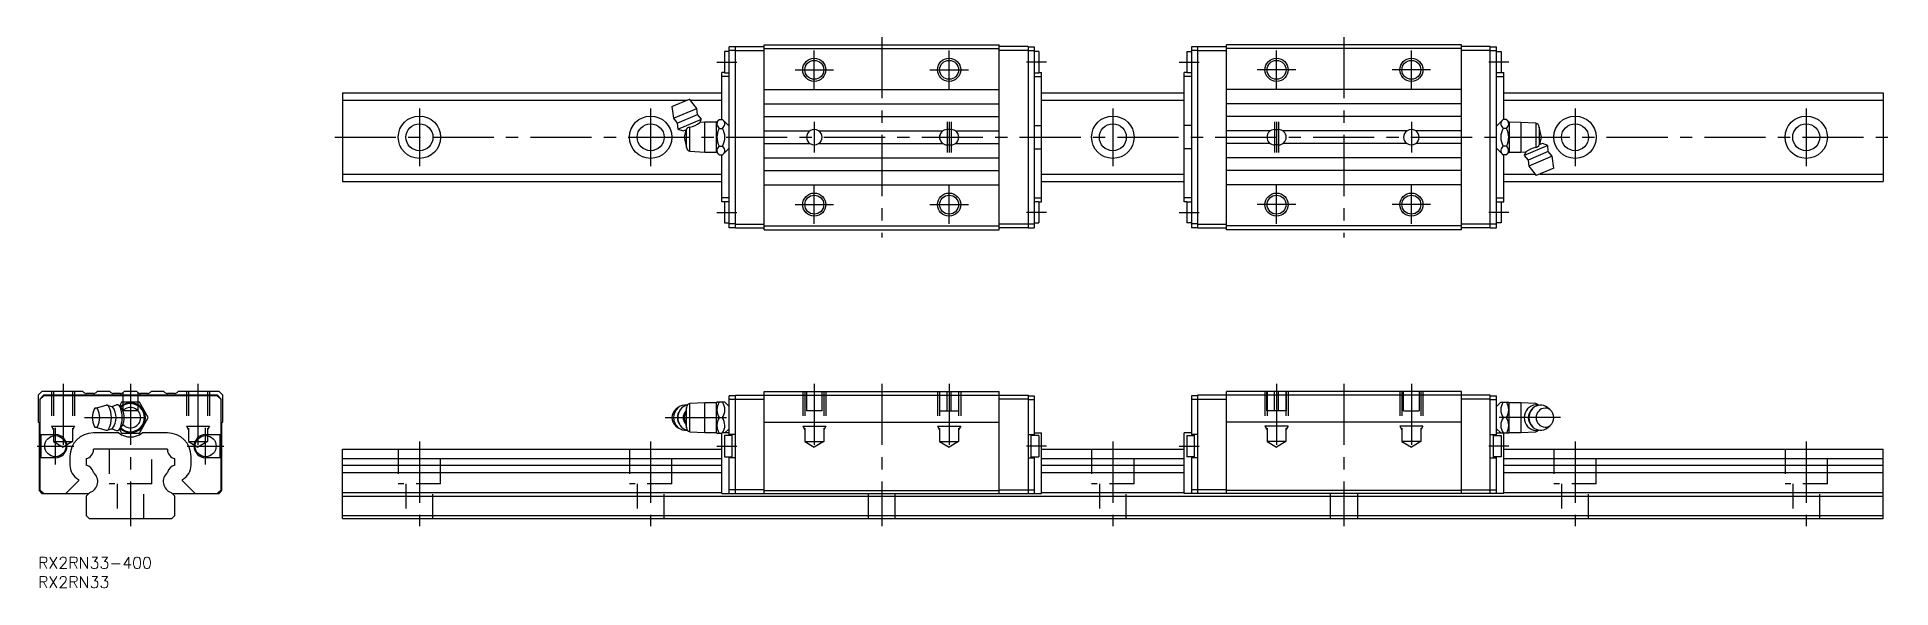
# Model space of a CAD drawing. Extents: x 0 to 481, y -8 to 135.
import ezdxf

# ---------------------------------------------------------------- set-up
doc = ezdxf.new("R2010")
doc.units = 0
doc.header["$LTSCALE"] = 0.5
doc.linetypes.add('CENTER', pattern=[50.8, 31.75, -6.35, 6.35, -6.35])
doc.linetypes.add('DASHED', pattern=[19.05, 12.7, -6.35])
for name, color, linetype in [('MSM_CENTER', 1, 'CENTER'), ('MSM_CONTINUOUS', 7, 'CONTINUOUS'), ('MSM_DASHED', 4, 'DASHED'), ('MSM_NARROW', 5, 'CONTINUOUS'), ('MSM_PART_NUMBER', 7, 'CONTINUOUS')]:
    doc.layers.add(name, color=color, linetype=linetype)
doc.styles.get("Standard").update_dxf_attribs({"font": 'txt.shx', "height": 2, "bigfont": 'bigfont.shx'})

# ---------------------------------------------------------------- blocks, each defined once
blk = doc.blocks.new('*U65')
at = {"layer": 'MSM_PART_NUMBER'}
blk.add_text('RX2RN33-400', height=3, dxfattribs=at).set_placement((0, -3))
blk = doc.blocks.new('*U66')
at = {"layer": 'MSM_PART_NUMBER'}
blk.add_text('RX2RN33', height=3, dxfattribs=at).set_placement((0, -8))

msp = doc.modelspace()

# ---------------------------------------------------------------- linework, layer by layer
at = {"layer": 'MSM_CENTER'}
for p, q in [((219.02, 135), (219.02, 83)), ((339.02, 135), (339.02, 83)), ((201.52, 121.5), (201.52, 131.5)), ((236.52, 121.5), (236.52, 131.5)), ((321.52, 121.5), (321.52, 131.5)), ((356.52, 121.5), (356.52, 131.5)), ((176.22, 128.5), (181.42, 128.5)), ((196.52, 126.5), (206.52, 126.5)), ((231.52, 126.5), (241.52, 126.5)), ((261.82, 128.5), (256.62, 128.5)), ((296.22, 128.5), (301.42, 128.5)), ((326.52, 126.5), (316.52, 126.5)), ((361.52, 126.5), (351.52, 126.5)), ((381.82, 128.5), (376.62, 128.5)), ((99.02, 116.5), (99.02, 101.5)), ((159.02, 116.5), (159.02, 101.5)), ((279.02, 116.5), (279.02, 101.5)), ((399.02, 116.5), (399.02, 101.5)), ((459.02, 116.5), (459.02, 101.5)), ((201.52, 113), (201.52, 105)), ((236.02, 113), (236.02, 105)), ((236.52, 113), (236.52, 105)), ((237.02, 113), (237.02, 105)), ((321.02, 113), (321.02, 105)), ((321.52, 113), (321.52, 105)), ((322.02, 113), (322.02, 105)), ((356.52, 113), (356.52, 105)), ((77.02, 109), (481.02, 109)), ((201.52, 86.5), (201.52, 96.5)), ((236.52, 86.5), (236.52, 96.5)), ((321.52, 86.5), (321.52, 96.5)), ((356.52, 86.5), (356.52, 96.5)), ((196.52, 91.5), (206.52, 91.5)), ((231.52, 91.5), (241.52, 91.5)), ((326.52, 91.5), (316.52, 91.5)), ((361.52, 91.5), (351.52, 91.5)), ((176.22, 89.5), (181.42, 89.5)), ((261.82, 89.5), (256.62, 89.5)), ((296.22, 89.5), (301.42, 89.5)), ((381.82, 89.5), (376.62, 89.5)), ((6.5, 45), (6.5, 26.58)), ((24, 45), (24, 8)), ((41.5, 45), (41.5, 26.58)), ((201.52, 45), (201.52, 26.58)), ((219.02, 45), (219.02, 8)), ((236.52, 45), (236.52, 26.58)), ((321.52, 45), (321.52, 26.58)), ((339.02, 45), (339.02, 8)), ((356.52, 45), (356.52, 26.58)), ((12.1, 36.2), (30.61, 36.2)), ((162.82, 36.2), (181.42, 36.2)), ((395.22, 36.2), (376.62, 36.2)), ((4.5, 24.05), (4.5, 33.55)), ((43.5, 24.05), (43.5, 33.55)), ((99.02, 30), (99.02, 8)), ((159.02, 30), (159.02, 8)), ((279.02, 30), (279.02, 8)), ((399.02, 30), (399.02, 8)), ((459.02, 30), (459.02, 8)), ((-0.25, 28.8), (9.25, 28.8)), ((38.75, 28.8), (48.25, 28.8)), ((176.22, 28.8), (181.42, 28.8)), ((261.82, 28.8), (256.62, 28.8)), ((296.22, 28.8), (301.42, 28.8)), ((381.82, 28.8), (376.62, 28.8))]:
    msp.add_line(p, q, dxfattribs=at)
at = {"layer": 'MSM_CONTINUOUS'}
for p, q in [((178.22, 131.25), (178.22, 125.75)), ((179.42, 131.25), (178.22, 131.25)), ((179.42, 85.5), (179.42, 132.5)), ((181.02, 132.5), (179.42, 132.5)), ((181.02, 131.5), (179.42, 131.5)), ((181.02, 85.45), (181.02, 132.55)), ((181.02, 132.55), (188.52, 132.55)), ((181.02, 131.55), (188.52, 131.55)), ((188.52, 85), (188.52, 133)), ((188.52, 133), (249.52, 133)), ((188.52, 132), (249.52, 132)), ((249.52, 85), (249.52, 133)), ((257.02, 132.55), (249.52, 132.55)), ((257.02, 131.55), (249.52, 131.55)), ((257.02, 132.55), (257.02, 85.45)), ((257.02, 132.5), (258.62, 132.5)), ((257.02, 131.5), (258.62, 131.5)), ((258.62, 132.5), (258.62, 85.5)), ((259.82, 131.25), (258.62, 131.25)), ((259.82, 131.25), (259.82, 125.75)), ((298.22, 131.25), (298.22, 125.75)), ((298.22, 131.25), (299.42, 131.25)), ((301.02, 132.5), (299.42, 132.5)), ((299.42, 132.5), (299.42, 85.5)), ((301.02, 131.5), (299.42, 131.5)), ((301.02, 132.55), (308.52, 132.55)), ((301.02, 132.55), (301.02, 85.45)), ((301.02, 131.55), (308.52, 131.55)), ((308.52, 85), (308.52, 133)), ((369.52, 133), (308.52, 133)), ((369.52, 132), (308.52, 132)), ((369.52, 85), (369.52, 133)), ((377.02, 132.55), (369.52, 132.55)), ((377.02, 131.55), (369.52, 131.55)), ((377.02, 85.45), (377.02, 132.55)), ((377.02, 132.5), (378.62, 132.5)), ((377.02, 131.5), (378.62, 131.5)), ((378.62, 85.5), (378.62, 132.5)), ((378.62, 131.25), (379.82, 131.25)), ((379.82, 131.25), (379.82, 125.75)), ((178.22, 125.78), (177.52, 125.78)), ((177.52, 113.61), (177.52, 125.78)), ((178.22, 125.75), (179.42, 125.75)), ((258.62, 125.75), (259.82, 125.75)), ((259.82, 125.78), (260.52, 125.78)), ((260.52, 92.22), (260.52, 125.78)), ((298.22, 125.78), (297.52, 125.78)), ((297.52, 92.22), (297.52, 125.78)), ((299.42, 125.75), (298.22, 125.75)), ((379.82, 125.75), (378.62, 125.75)), ((379.82, 125.78), (380.52, 125.78)), ((380.52, 113.61), (380.52, 125.78)), ((79.02, 120.5), (177.52, 120.5)), ((79.02, 120.5), (79.02, 97.5)), ((179.42, 124.73), (177.52, 124.73)), ((188.52, 121.35), (249.52, 121.35)), ((258.62, 124.73), (260.52, 124.73)), ((260.52, 120.5), (297.52, 120.5)), ((299.42, 124.73), (297.52, 124.73)), ((369.52, 121.35), (308.52, 121.35)), ((378.62, 124.73), (380.52, 124.73)), ((380.52, 120.5), (479.02, 120.5)), ((479.02, 120.5), (479.02, 97.5)), ((79.02, 118.59), (168.33, 118.59)), ((164.52, 116.97), (169.12, 118.92)), ((164.52, 116.97), (164.99, 113.91)), ((164.99, 113.91), (170.99, 116.46)), ((170.99, 116.46), (169.12, 118.92)), ((169.37, 118.59), (177.52, 118.59)), ((171.18, 114.91), (170.99, 116.46)), ((188.52, 117.65), (249.52, 117.65)), ((260.52, 118.59), (297.52, 118.59)), ((369.52, 117.65), (308.52, 117.65)), ((380.52, 118.59), (479.02, 118.59)), ((164.99, 113.91), (165.96, 112.69)), ((165.96, 112.69), (171.18, 114.91)), ((165.96, 112.69), (166.09, 111.12)), ((166.09, 111.12), (172.24, 113.73)), ((166.09, 111.12), (167.48, 110.62)), ((167.48, 110.62), (168.32, 110.98)), ((168.15, 110.9), (167.72, 109)), ((168.32, 106.35), (168.32, 110.98)), ((169.2, 105.36), (169.2, 111.63)), ((172.24, 113.73), (171.18, 114.91)), ((171.81, 112.79), (172.24, 113.73)), ((173.12, 112.88), (171.81, 112.8)), ((173.12, 105.13), (173.12, 112.88)), ((176.12, 112.88), (173.12, 112.88)), ((176.85, 113.61), (176.12, 112.88)), ((176.12, 105.13), (176.12, 112.88)), ((176.85, 113.61), (177.68, 113.61)), ((176.85, 111.31), (177.68, 111.31)), ((179.42, 111.88), (177.68, 113.61)), ((179.42, 112.04), (179.25, 112.04)), ((188.52, 114.35), (249.52, 114.35)), ((237.02, 111), (236.02, 111)), ((258.62, 112.04), (260.52, 112.04)), ((299.42, 112.04), (297.52, 112.04)), ((369.52, 114.35), (308.52, 114.35)), ((321.02, 111), (322.02, 111)), ((380.36, 113.61), (378.62, 111.88)), ((378.62, 112.04), (378.79, 112.04)), ((381.19, 113.61), (380.36, 113.61)), ((381.18, 111.31), (380.36, 111.31)), ((381.92, 112.87), (381.19, 113.61)), ((381.92, 112.87), (381.91, 105.12)), ((384.92, 112.86), (381.92, 112.87)), ((384.92, 112.86), (384.91, 105.11)), ((388.84, 112.62), (384.92, 112.86)), ((388.84, 112.62), (388.83, 106.35)), ((389.72, 111.63), (389.71, 107)), ((390.31, 108.98), (389.72, 111.63)), ((167.72, 109), (168.32, 106.35)), ((176.85, 106.69), (177.68, 106.69)), ((177.68, 104.39), (179.42, 106.13)), ((179.42, 105.96), (179.25, 105.96)), ((188.52, 110.65), (200.38, 110.65)), ((188.52, 107.35), (200.38, 107.35)), ((202.65, 110.65), (234.88, 110.65)), ((202.65, 107.35), (234.88, 107.35)), ((236.02, 107), (237.02, 107)), ((238.15, 110.65), (249.52, 110.65)), ((238.15, 107.35), (249.52, 107.35)), ((258.62, 105.96), (260.52, 105.96)), ((299.42, 105.96), (297.52, 105.96)), ((319.88, 110.65), (308.52, 110.65)), ((319.88, 107.35), (308.52, 107.35)), ((322.02, 107), (321.02, 107)), ((355.38, 110.65), (323.15, 110.65)), ((355.38, 107.35), (323.15, 107.35)), ((369.52, 110.65), (357.65, 110.65)), ((369.52, 107.35), (357.65, 107.35)), ((378.61, 106.13), (380.34, 104.39)), ((378.61, 105.97), (378.77, 105.96)), ((381.17, 106.69), (380.35, 106.69)), ((391.94, 106.86), (385.78, 104.26)), ((390.55, 107.36), (389.71, 107)), ((389.88, 107.07), (390.31, 108.98)), ((391.94, 106.86), (390.55, 107.36)), ((392.06, 105.28), (391.94, 106.86)), ((169.2, 105.36), (173.12, 105.13)), ((173.12, 105.13), (176.12, 105.13)), ((176.12, 105.13), (176.85, 104.39)), ((176.85, 104.39), (177.68, 104.39)), ((177.52, 92.22), (177.52, 104.39)), ((188.52, 103.65), (249.52, 103.65)), ((369.52, 103.65), (308.52, 103.65)), ((381.17, 104.39), (380.34, 104.39)), ((380.52, 92.22), (380.52, 104.39)), ((381.17, 104.39), (381.91, 105.12)), ((381.91, 105.12), (384.91, 105.11)), ((384.91, 105.11), (386.21, 105.19)), ((386.21, 105.19), (385.78, 104.26)), ((385.78, 104.26), (386.83, 103.08)), ((392.06, 105.28), (386.83, 103.08)), ((386.83, 103.08), (387.02, 101.53)), ((393.03, 104.06), (387.02, 101.53)), ((387.02, 101.53), (388.89, 99.06)), ((393.03, 104.06), (392.06, 105.28)), ((393.5, 101), (393.03, 104.06)), ((79.02, 99.42), (177.52, 99.42)), ((79.02, 97.5), (177.52, 97.5)), ((188.52, 100.35), (249.52, 100.35)), ((188.52, 96.65), (249.52, 96.65)), ((260.52, 99.42), (297.52, 99.42)), ((260.52, 97.5), (297.52, 97.5)), ((369.52, 100.35), (308.52, 100.35)), ((369.52, 96.65), (308.52, 96.65)), ((380.52, 99.42), (388.55, 99.42)), ((380.52, 97.5), (479.02, 97.5)), ((393.5, 101), (388.89, 99.06)), ((389.97, 99.42), (479.02, 99.42)), ((179.42, 93.27), (177.52, 93.27)), ((178.22, 92.22), (177.52, 92.22)), ((178.22, 92.25), (178.22, 86.75)), ((179.42, 92.25), (178.22, 92.25)), ((258.62, 93.27), (260.52, 93.27)), ((259.82, 92.25), (258.62, 92.25)), ((259.82, 92.25), (259.82, 86.75)), ((259.82, 92.22), (260.52, 92.22)), ((299.42, 93.27), (297.52, 93.27)), ((298.22, 92.22), (297.52, 92.22)), ((298.22, 92.25), (298.22, 86.75)), ((298.22, 92.25), (299.42, 92.25)), ((378.62, 93.27), (380.52, 93.27)), ((378.62, 92.25), (379.82, 92.25)), ((379.82, 92.25), (379.82, 86.75)), ((379.82, 92.22), (380.52, 92.22)), ((178.22, 86.75), (179.42, 86.75)), ((258.62, 86.75), (259.82, 86.75)), ((299.42, 86.75), (298.22, 86.75)), ((379.82, 86.75), (378.62, 86.75)), ((181.02, 86.5), (179.42, 86.5)), ((181.02, 85.5), (179.42, 85.5)), ((181.02, 86.45), (188.52, 86.45)), ((181.02, 85.45), (188.52, 85.45)), ((188.52, 86), (249.52, 86)), ((188.52, 85), (249.52, 85)), ((257.02, 86.45), (249.52, 86.45)), ((257.02, 85.45), (249.52, 85.45)), ((257.02, 86.5), (258.62, 86.5)), ((257.02, 85.5), (258.62, 85.5)), ((301.02, 86.5), (299.42, 86.5)), ((301.02, 85.5), (299.42, 85.5)), ((301.02, 86.45), (308.52, 86.45)), ((301.02, 85.45), (308.52, 85.45)), ((369.52, 86), (308.52, 86)), ((369.52, 85), (308.52, 85)), ((377.02, 86.45), (369.52, 86.45)), ((377.02, 85.45), (369.52, 85.45)), ((377.02, 86.5), (378.62, 86.5)), ((377.02, 85.5), (378.62, 85.5)), ((1, 43), (0, 42)), ((0, 42), (0, 35)), ((1.45, 42), (0.45, 41)), ((0.45, 41), (0.45, 17.5)), ((1.5, 41.9), (0.5, 40.9)), ((0.5, 40.9), (0.5, 31.8)), ((11.65, 43), (1, 43)), ((46.55, 42), (1.45, 42)), ((46.5, 41.9), (1.5, 41.9)), ((11.91, 42.74), (11.65, 43)), ((14.39, 42.45), (12.61, 42.45)), ((14.92, 38.68), (17.68, 39.44)), ((15.35, 43), (15.09, 42.74)), ((18.65, 43), (15.35, 43)), ((17.98, 39.44), (19.34, 39.02)), ((18.91, 42.74), (18.65, 43)), ((19.2, 39.06), (20.39, 39.5)), ((21.39, 42.45), (19.61, 42.45)), ((21.06, 39.31), (21.91, 38.21)), ((21.69, 40.19), (21.13, 39.22)), ((26.31, 40.19), (21.69, 40.19)), ((22.35, 43), (22.09, 42.74)), ((25.65, 43), (22.35, 43)), ((25.91, 42.74), (25.65, 43)), ((28.61, 36.2), (26.31, 40.19)), ((28.39, 42.45), (26.61, 42.45)), ((29.35, 43), (29.09, 42.74)), ((32.65, 43), (29.35, 43)), ((32.91, 42.74), (32.65, 43)), ((35.39, 42.45), (33.61, 42.45)), ((36.35, 43), (36.09, 42.74)), ((47, 43), (36.35, 43)), ((47.5, 40.9), (46.5, 41.9)), ((47.55, 41), (46.55, 42)), ((48, 42), (47, 43)), ((47.5, 31.8), (47.5, 40.9)), ((47.55, 17.5), (47.55, 41)), ((48, 35), (48, 42)), ((166.2, 38.82), (165.44, 38.21)), ((168.32, 38.85), (167.72, 36.2)), ((168.32, 33.55), (168.32, 38.85)), ((173.12, 40.07), (169.2, 39.84)), ((169.2, 32.56), (169.2, 39.84)), ((176.12, 40.07), (173.12, 40.07)), ((173.12, 32.32), (173.12, 40.07)), ((176.24, 40.19), (176.12, 40.07)), ((176.12, 32.32), (176.12, 40.07)), ((178.3, 40.19), (176.24, 40.19)), ((179.42, 39.07), (178.3, 40.19)), ((181.02, 41.9), (179.42, 41.9)), ((179.42, 31.55), (179.42, 41.9)), ((181.02, 40.9), (179.42, 40.9)), ((181.02, 16.5), (181.02, 42)), ((181.02, 42), (257.02, 42)), ((181.02, 41), (188.52, 41)), ((188.52, 43), (249.52, 43)), ((188.52, 16.5), (188.52, 43)), ((249.52, 16.5), (249.52, 43)), ((257.02, 41), (249.52, 41)), ((257.02, 42), (257.02, 16.5)), ((257.02, 41.9), (258.62, 41.9)), ((257.02, 40.9), (258.62, 40.9)), ((258.62, 41.9), (258.62, 31.55)), ((301.02, 41.9), (299.42, 41.9)), ((299.42, 41.9), (299.42, 31.55)), ((301.02, 40.9), (299.42, 40.9)), ((301.02, 42), (301.02, 16.5)), ((377.02, 42), (301.02, 42)), ((301.02, 41), (308.52, 41)), ((308.52, 16.5), (308.52, 43)), ((369.52, 43), (308.52, 43)), ((369.52, 16.5), (369.52, 43)), ((377.02, 41), (369.52, 41)), ((377.02, 16.5), (377.02, 42)), ((377.02, 41.9), (378.62, 41.9)), ((377.02, 40.9), (378.62, 40.9)), ((378.62, 31.55), (378.62, 41.9)), ((378.62, 39.07), (379.74, 40.19)), ((379.74, 40.19), (381.8, 40.19)), ((381.8, 40.19), (381.92, 40.07)), ((381.92, 32.32), (381.92, 40.07)), ((384.92, 40.07), (381.92, 40.07)), ((388.83, 39.84), (384.92, 40.07)), ((384.92, 40.07), (384.92, 32.32)), ((388.04, 38.63), (387.71, 38.31)), ((388.83, 39.84), (388.83, 39.54)), ((392.59, 38.21), (391.83, 38.82)), ((0, 35), (0.25, 35)), ((0.25, 35), (0.25, 17.25)), ((14.92, 33.72), (17.68, 32.96)), ((21.06, 33.09), (21.91, 34.19)), ((26.31, 32.2), (28.61, 36.2)), ((47.75, 17.25), (47.75, 35)), ((47.75, 35), (48, 35)), ((165.44, 34.19), (166.2, 33.58)), ((166.72, 38.23), (166.5, 37.93)), ((166.5, 34.47), (166.72, 34.17)), ((167.72, 36.2), (168.32, 33.55)), ((176.85, 36.2), (177.68, 36.2)), ((188.52, 35), (249.52, 35)), ((369.52, 35), (308.52, 35)), ((381.18, 36.2), (380.35, 36.2)), ((387.71, 34.09), (388.04, 33.77)), ((391.83, 33.58), (392.59, 34.19)), ((0.5, 31.8), (4.5, 31.8)), ((0.75, 31.8), (0.75, 25.8)), ((20.96, 32.23), (14.37, 32.23)), ((17.98, 32.96), (19.34, 33.38)), ((19.2, 33.34), (20.39, 32.9)), ((21.13, 33.18), (21.69, 32.2)), ((21.69, 32.2), (26.31, 32.2)), ((33.63, 32.23), (27.04, 32.23)), ((43.5, 31.8), (47.5, 31.8)), ((47.25, 25.8), (47.25, 31.8)), ((169.2, 32.56), (173.12, 32.32)), ((173.12, 32.32), (176.12, 32.32)), ((176.12, 32.32), (176.24, 32.2)), ((176.24, 32.2), (177.52, 32.2)), ((177.52, 16.5), (177.52, 32.23)), ((179.42, 32.23), (177.52, 32.23)), ((180.22, 31.55), (178.22, 31.55)), ((178.22, 31.55), (178.22, 26.05)), ((178.32, 32.23), (179.42, 33.32)), ((181.02, 31.8), (179.42, 31.8)), ((180.22, 25.8), (180.22, 31.8)), ((257.02, 31.8), (258.62, 31.8)), ((257.82, 25.8), (257.82, 31.8)), ((259.82, 31.55), (257.82, 31.55)), ((258.62, 32.23), (260.52, 32.23)), ((259.82, 31.55), (259.82, 26.05)), ((260.52, 16.5), (260.52, 32.23)), ((297.52, 16.5), (297.52, 32.23)), ((299.42, 32.23), (297.52, 32.23)), ((298.22, 31.55), (300.22, 31.55)), ((298.22, 31.55), (298.22, 26.05)), ((301.02, 31.8), (299.42, 31.8)), ((300.22, 25.8), (300.22, 31.8)), ((377.02, 31.8), (378.62, 31.8)), ((377.82, 25.8), (377.82, 31.8)), ((377.82, 31.55), (379.82, 31.55)), ((379.71, 32.23), (378.62, 33.32)), ((378.62, 32.23), (380.52, 32.23)), ((379.82, 31.55), (379.82, 26.05)), ((380.52, 16.5), (380.52, 32.23)), ((381.8, 32.2), (380.52, 32.2)), ((381.92, 32.32), (381.8, 32.2)), ((381.92, 32.32), (384.92, 32.32)), ((384.92, 32.32), (388.83, 32.56)), ((388.83, 32.86), (388.83, 32.56)), ((4.5, 25.8), (0.5, 25.8)), ((0.5, 25.8), (0.5, 17.5)), ((8.27, 26.13), (8.27, 23.9)), ((12.5, 25.57), (12.5, 23.85)), ((33.58, 28), (14.42, 28)), ((35.5, 23.85), (35.5, 25.57)), ((39.73, 23.9), (39.73, 26.13)), ((47.5, 25.8), (43.5, 25.8)), ((47.5, 17.5), (47.5, 25.8)), ((79.02, 10), (79.02, 28)), ((79.02, 28), (177.52, 28)), ((79.02, 25.57), (177.52, 25.57)), ((178.22, 26.05), (180.22, 26.05)), ((179.42, 16.5), (179.42, 26.05)), ((181.02, 25.8), (179.42, 25.8)), ((257.02, 25.8), (258.62, 25.8)), ((257.82, 26.05), (259.82, 26.05)), ((258.62, 26.05), (258.62, 16.5)), ((260.52, 28), (297.52, 28)), ((260.52, 25.57), (297.52, 25.57)), ((300.22, 26.05), (298.22, 26.05)), ((299.42, 26.05), (299.42, 16.5)), ((301.02, 25.8), (299.42, 25.8)), ((377.02, 25.8), (378.62, 25.8)), ((379.82, 26.05), (377.82, 26.05)), ((378.62, 16.5), (378.62, 26.05)), ((380.52, 28), (479.02, 28)), ((380.52, 25.57), (479.02, 25.57)), ((479.02, 10), (479.02, 28)), ((10.54, 19.82), (7.22, 16.5)), ((40.78, 16.5), (37.46, 19.82)), ((79.02, 23.85), (177.52, 23.85)), ((79.02, 21.96), (177.52, 21.96)), ((260.52, 23.85), (297.52, 23.85)), ((260.52, 21.96), (297.52, 21.96)), ((380.52, 23.85), (479.02, 23.85)), ((380.52, 21.96), (479.02, 21.96)), ((0.25, 17.25), (1, 16.5)), ((0.45, 17.5), (1.45, 16.5)), ((0.5, 17.5), (1.5, 16.5)), ((1, 16.5), (13.2, 16.5)), ((13.46, 16.76), (12.5, 15.8)), ((12.5, 15.8), (12.5, 10.8)), ((35.5, 15.8), (34.54, 16.76)), ((34.8, 16.5), (47, 16.5)), ((35.5, 10.8), (35.5, 15.8)), ((46.5, 16.5), (47.5, 17.5)), ((46.55, 16.5), (47.55, 17.5)), ((47, 16.5), (47.75, 17.25)), ((79.02, 16.76), (177.52, 16.76)), ((79.02, 15.8), (479.02, 15.8)), ((177.52, 16.5), (260.52, 16.5)), ((188.52, 17.5), (179.42, 17.5)), ((188.52, 17.25), (249.52, 17.25)), ((249.52, 17.5), (258.62, 17.5)), ((260.52, 16.76), (297.52, 16.76)), ((380.52, 16.5), (297.52, 16.5)), ((308.52, 17.5), (299.42, 17.5)), ((369.52, 17.25), (308.52, 17.25)), ((369.52, 17.5), (378.62, 17.5)), ((380.52, 16.76), (479.02, 16.76)), ((12.5, 10.8), (13.3, 10)), ((13.3, 10), (34.7, 10)), ((34.7, 10), (35.5, 10.8)), ((79.02, 10.8), (479.02, 10.8)), ((79.02, 10), (479.02, 10))]:
    msp.add_line(p, q, dxfattribs=at)
for centre, radius in [((201.52, 126.5), 2.46), ((236.52, 126.5), 2.46), ((321.52, 126.5), 2.46), ((356.52, 126.5), 2.46), ((99.02, 109), 5.5), ((99.02, 109), 3.5), ((159.02, 109), 5.5), ((159.02, 109), 3.5), ((279.02, 109), 5.5), ((279.02, 109), 3.5), ((399.02, 109), 5.5), ((399.02, 109), 3.5), ((459.02, 109), 5.5), ((459.02, 109), 3.5), ((201.52, 91.5), 2.46), ((236.52, 91.5), 2.46), ((321.52, 91.5), 2.46), ((356.52, 91.5), 2.46), ((4.5, 28.8), 2.75), ((43.5, 28.8), 2.75)]:
    msp.add_circle(centre, radius, dxfattribs=at)
for centre, radius, start, end in [((168.87, 110.89), 0.562, 115.2772, 171.3048), ((169.61, 109.83), 1.85, 102.9083, 121.9335), ((167.72, 118.46), 6.98, 282.1929, 305.7397), ((177.37, 112.46), 1.13, 147.819, 187.1039), ((180.87, 109), 4.64, 150.1609, 209.8391), ((178.11, 112.75), 1.91, 193.1567, 228.9785), ((178.75, 111.64), 2.74, 133.9659, 148.8452), ((175.78, 111.64), 2.74, 31.1548, 46.0341), ((176.42, 112.75), 1.91, 311.0215, 346.8433), ((173.66, 109), 4.63, 330.148, 29.852), ((177.16, 112.46), 1.13, 352.8961, 32.181), ((201.52, 108.98), 2.02, 55.9235, 124.0765), ((236.02, 109), 2, 90, 270), ((237.02, 109), 2, 270, 90), ((321.02, 109), 2, 90, 270), ((322.02, 109), 2, 270, 90), ((356.52, 108.98), 2.02, 55.9235, 124.0765), ((380.88, 112.45), 1.13, 147.6824, 186.9673), ((384.37, 108.99), 4.63, 150.0113, 209.7154), ((381.62, 112.75), 1.91, 193.02, 228.8418), ((382.26, 111.64), 2.74, 133.8292, 148.7085), ((377.16, 109.01), 4.64, 330.0243, 29.7024), ((379.93, 112.75), 1.91, 310.8849, 346.7067), ((379.28, 111.65), 2.74, 31.0182, 45.8975), ((380.67, 112.46), 1.13, 352.7594, 32.0443), ((388.72, 111.63), 1, 359.8641, 83.0867), ((169.32, 106.35), 1, 180.0008, 263.2233), ((178.11, 105.25), 1.91, 131.0215, 166.8433), ((176.42, 105.25), 1.91, 13.1567, 48.9785), ((201.52, 109), 2, 124.4115, 235.5885), ((201.52, 109.02), 2.02, 235.9235, 304.0765), ((201.52, 109), 2, 304.4115, 55.5885), ((236.02, 109), 2, 124.4115, 235.5885), ((237.02, 109), 2, 304.4115, 55.5885), ((356.52, 109), 2, 124.4115, 235.5885), ((356.52, 109.02), 2.02, 235.9235, 304.0765), ((356.52, 109), 2, 304.4115, 55.5885), ((381.6, 105.25), 1.91, 130.8849, 166.7067), ((379.91, 105.25), 1.91, 13.02, 48.8418), ((390.29, 99.52), 6.98, 102.0563, 125.6031), ((388.42, 108.16), 1.85, 282.7716, 301.7968), ((389.15, 107.09), 0.562, 295.1405, 351.1681), ((177.37, 105.55), 1.13, 172.8961, 212.181), ((178.75, 106.36), 2.74, 211.1548, 226.0341), ((175.78, 106.36), 2.74, 313.9659, 328.8452), ((177.16, 105.55), 1.13, 327.819, 7.1039), ((380.86, 105.54), 1.13, 172.7594, 212.0443), ((382.25, 106.35), 2.74, 211.0182, 225.8975), ((379.27, 106.36), 2.74, 313.8292, 328.7085), ((380.65, 105.54), 1.13, 327.6824, 6.9673), ((12.61, 43.45), 1, 225, 270), ((14.39, 43.45), 1, 270, 315), ((15.05, 38.21), 0.495, 25.5518, 154.4482), ((17.82, 38.93), 0.525, 29.5122, 105.3259), ((12.99, 36.2), 6.08, 330.505, 29.495), ((19.61, 43.45), 1, 225, 270), ((15.66, 36.2), 4.63, 322.579, 37.421), ((20.6, 38.95), 0.589, 27.8192, 110.3634), ((15.47, 36.2), 6.41, 331.842, 28.158), ((24, 36.2), 3.88, 226.0602, 133.9398), ((21.39, 43.45), 1, 270, 315), ((24, 36.2), 3.64, 225.6043, 134.3957), ((24, 36.2), 2.65, 222.2176, 137.7824), ((26.61, 43.45), 1, 225, 270), ((28.39, 43.45), 1, 270, 315), ((33.61, 43.45), 1, 225, 270), ((35.39, 43.45), 1, 270, 315), ((168.42, 36.2), 3.43, 130.355, 229.645), ((167.99, 36.66), 2.8, 81.8372, 129.6272), ((169.2, 36.55), 2.99, 102.9, 145.7765), ((169.32, 38.85), 1, 96.7767, 179.9992), ((179.8, 38.2), 3.56, 145.854, 214.146), ((174.73, 38.2), 3.56, 325.854, 34.146), ((383.3, 38.2), 3.56, 145.854, 214.146), ((378.23, 38.2), 3.56, 325.854, 34.146), ((389.15, 36.2), 3.35, 95.4154, 264.5846), ((390.49, 36.2), 3.45, 135.3097, 224.6903), ((390.04, 36.64), 2.82, 50.5368, 135.1459), ((388.72, 38.85), 1, 38.2345, 83.2233), ((388.87, 36.69), 2.85, 74.1471, 90.7007), ((391.42, 36.2), 2.51, 94.7406, 265.2594), ((391.2, 36.5), 2.2, 50.8205, 89.6099), ((19.19, 36.2), 5.1, 154.2008, 205.7992), ((15.05, 34.19), 0.495, 205.5521, 334.4479), ((10.91, 36.2), 5.1, 334.2008, 25.7992), ((17.85, 36.2), 4.53, 333.67, 26.33), ((167.15, 36.2), 2.63, 130.355, 229.645), ((169, 36.2), 3.03, 145.2761, 214.7239), ((169.66, 36.2), 3.57, 145.2761, 214.7239), ((169.2, 35.85), 2.99, 214.2235, 257.1), ((169.87, 36.2), 2.39, 138.8314, 221.1686), ((179.8, 34.2), 3.56, 145.854, 214.146), ((174.73, 34.2), 3.56, 326.3389, 34.146), ((383.3, 34.2), 3.56, 145.854, 213.6611), ((378.23, 34.2), 3.56, 325.854, 34.146), ((389.85, 36.2), 3, 135.3097, 224.6903), ((390.04, 35.76), 2.82, 224.8541, 309.4632), ((391.2, 35.9), 2.2, 270.3901, 309.1795), ((390.88, 36.2), 2.63, 310.355, 49.645), ((4.5, 28.8), 3, 270, 90), ((14.37, 26.13), 6.1, 90, 180), ((17.82, 33.47), 0.525, 254.6741, 330.4878), ((20.6, 33.45), 0.589, 249.6365, 332.1807), ((24, 36.2), 5, 232.5609, 307.4391), ((33.63, 26.13), 6.1, 0, 90), ((43.5, 28.8), 3, 90, 270), ((167.99, 35.74), 2.8, 230.3728, 278.1628), ((169.32, 33.55), 1, 180.0008, 263.2233), ((388.87, 35.71), 2.85, 269.2993, 285.8529), ((388.72, 33.55), 1, 276.7767, 321.7655), ((11.92, 28), 2.5, 283.5327, 359.9864), ((36.08, 28), 2.5, 180.0136, 256.4673), ((12.57, 23.9), 4.3, 180, 241.1141), ((10.4, 19.96), 0.2, 314.9996, 61.1156), ((11.92, 21.42), 2.5, 12.4795, 76.4909), ((12.5, 19.6), 3, 288.5944, 51.7585), ((35.5, 19.6), 3, 128.2415, 251.4056), ((36.08, 21.42), 2.5, 103.5091, 167.5205), ((37.6, 19.96), 0.2, 118.8844, 225.0004), ((35.43, 23.9), 4.3, 298.8859, 0)]:
    msp.add_arc(centre, radius, start, end, dxfattribs=at)
at = {"layer": 'MSM_DASHED'}
for p, q in [((3.5, 43), (3.5, 34)), ((4.04, 43), (4.04, 30)), ((8.96, 43), (8.96, 30)), ((9.5, 43), (9.5, 34)), ((22, 42.66), (22, 38)), ((26, 38), (26, 42.66)), ((38.5, 43), (38.5, 34)), ((39.04, 43), (39.04, 30)), ((43.96, 43), (43.96, 30)), ((44.5, 43), (44.5, 34)), ((198.52, 43), (198.52, 34)), ((199.06, 43), (199.06, 30)), ((199.52, 43), (199.52, 38)), ((203.52, 38), (203.52, 43)), ((203.97, 43), (203.97, 30)), ((204.52, 43), (204.52, 34)), ((233.52, 43), (233.52, 34)), ((234.02, 43), (234.02, 38)), ((234.06, 43), (234.06, 30)), ((236.02, 38), (236.02, 43)), ((237.02, 38), (237.02, 43)), ((238.97, 43), (238.97, 30)), ((239.02, 38), (239.02, 43)), ((239.52, 43), (239.52, 34)), ((318.52, 43), (318.52, 34)), ((319.02, 38), (319.02, 43)), ((319.06, 43), (319.06, 30)), ((321.02, 38), (321.02, 43)), ((322.02, 38), (322.02, 43)), ((323.97, 43), (323.97, 30)), ((324.02, 43), (324.02, 38)), ((324.52, 43), (324.52, 34)), ((353.52, 43), (353.52, 34)), ((354.06, 43), (354.06, 30)), ((354.52, 38), (354.52, 43)), ((358.52, 43), (358.52, 38)), ((358.97, 43), (358.97, 30)), ((359.52, 43), (359.52, 34)), ((3.5, 34), (9.5, 34)), ((3.5, 34), (4.04, 33.06)), ((9.5, 34), (8.96, 33.06)), ((26, 38), (22, 38)), ((38.5, 34), (44.5, 34)), ((38.5, 34), (39.04, 33.06)), ((44.5, 34), (43.96, 33.06)), ((198.52, 34), (204.52, 34)), ((198.52, 34), (199.06, 33.06)), ((203.52, 38), (199.52, 38)), ((204.52, 34), (203.97, 33.06)), ((233.52, 34), (239.52, 34)), ((233.52, 34), (234.06, 33.06)), ((234.02, 38), (239.02, 38)), ((239.52, 34), (238.97, 33.06)), ((324.52, 34), (318.52, 34)), ((318.52, 34), (319.06, 33.06)), ((324.02, 38), (319.02, 38)), ((324.52, 34), (323.97, 33.06)), ((359.52, 34), (353.52, 34)), ((353.52, 34), (354.06, 33.06)), ((354.52, 38), (358.52, 38)), ((359.52, 34), (358.97, 33.06)), ((4.04, 30), (8.96, 30)), ((4.04, 30), (6.5, 28.58)), ((8.96, 30), (6.5, 28.58)), ((39.04, 30), (43.96, 30)), ((39.04, 30), (41.5, 28.58)), ((43.96, 30), (41.5, 28.58)), ((199.06, 30), (203.97, 30)), ((199.06, 30), (201.52, 28.58)), ((203.97, 30), (201.52, 28.58)), ((234.06, 30), (238.97, 30)), ((234.06, 30), (236.52, 28.58)), ((238.97, 30), (236.52, 28.58)), ((323.97, 30), (319.06, 30)), ((319.06, 30), (321.52, 28.58)), ((323.97, 30), (321.52, 28.58)), ((358.97, 30), (354.06, 30)), ((354.06, 30), (356.52, 28.58)), ((358.97, 30), (356.52, 28.58)), ((18.5, 28), (18.5, 19)), ((29.5, 19), (29.5, 28)), ((93.52, 28), (93.52, 19)), ((104.52, 19), (104.52, 28)), ((153.52, 28), (153.52, 19)), ((164.52, 19), (164.52, 28)), ((273.52, 28), (273.52, 19)), ((284.52, 19), (284.52, 28)), ((393.52, 28), (393.52, 19)), ((404.52, 19), (404.52, 28)), ((453.52, 28), (453.52, 19)), ((464.52, 19), (464.52, 28)), ((29.5, 19), (18.5, 19)), ((20.5, 19), (20.5, 10)), ((27.5, 10), (27.5, 19)), ((104.52, 19), (93.52, 19)), ((95.52, 19), (95.52, 10)), ((102.52, 10), (102.52, 19)), ((164.52, 19), (153.52, 19)), ((155.52, 19), (155.52, 10)), ((162.52, 10), (162.52, 19)), ((215.52, 16.5), (215.52, 10)), ((222.52, 10), (222.52, 16.5)), ((284.52, 19), (273.52, 19)), ((275.52, 19), (275.52, 10)), ((282.52, 10), (282.52, 19)), ((335.52, 10), (335.52, 16.5)), ((342.52, 16.5), (342.52, 10)), ((404.52, 19), (393.52, 19)), ((395.52, 19), (395.52, 10)), ((402.52, 10), (402.52, 19)), ((464.52, 19), (453.52, 19)), ((455.52, 19), (455.52, 10)), ((462.52, 10), (462.52, 19))]:
    msp.add_line(p, q, dxfattribs=at)
at = {"layer": 'MSM_NARROW'}
for centre in [(201.52, 126.5), (236.52, 126.5), (321.52, 126.5), (356.52, 126.5), (201.52, 91.5), (236.52, 91.5), (321.52, 91.5), (356.52, 91.5)]:
    msp.add_circle(centre, 3, dxfattribs=at)

# ---------------------------------------------------------------- block references
at = {"layer": 'MSM_CONTINUOUS'}
for name in ['*U65', '*U66']:
    msp.add_blockref(name, (0, 0), dxfattribs=at)

doc.saveas('drawing.dxf')
